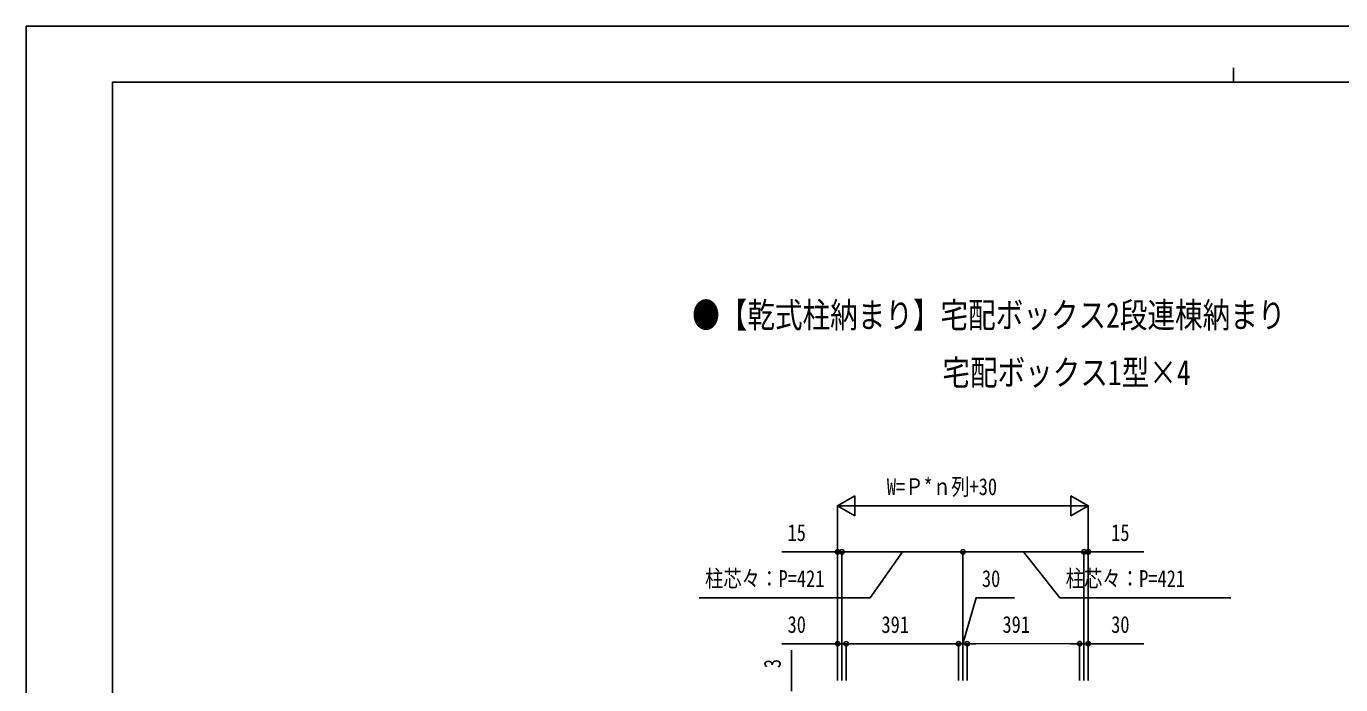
# Model space of a CAD drawing. Units: millimetres, scale not verified. Extents: x -4205 to 4205, y -2970 to 2970.
# Drawn here: x -4205 to 368, y 677 to 2970 of the extents above; entities that cross this region are included whole.
import ezdxf
from ezdxf.enums import TextEntityAlignment as Align

# ---------------------------------------------------------------- set-up
doc = ezdxf.new("R2010")
doc.units = ezdxf.units.MM
doc.header["$LTSCALE"] = 16
for name, color, linetype in [('0-1_USER1', 3, 'Continuous'), ('0-6_YKK_D', 6, 'Continuous'), ('0-7_YKK_ZWAK', 7, 'Continuous')]:
    doc.layers.add(name, color=color, linetype=linetype)
doc.styles.add('ＭＳ ゴシック', font='')
doc.styles.get('ＭＳ ゴシック').set_extended_font_data('MS Gothic')

msp = doc.modelspace()

# ---------------------------------------------------------------- linework, layer by layer
at = {"layer": '0-6_YKK_D'}
for p, q in [((-1382.58, 1300), (-1321.96, 1335)), ((-1321.96, 1265), (-1321.96, 1335)), ((-510.58, 1300), (-571.2, 1335)), ((-571.2, 1335), (-571.2, 1265)), ((-1382.58, 691.86), (-1382.58, 1301)), ((-1382.58, 1300), (-1321.96, 1265)), ((-1382.58, 1300), (-1261.34, 1300)), ((-1312.58, 1300), (-580.58, 1300)), ((-510.58, 1300), (-631.83, 1300)), ((-510.58, 1300), (-571.2, 1265)), ((-510.58, 691.86), (-510.58, 1301)), ((-1382.58, 1140), (-1576.45, 1140)), ((-1382.58, 691.86), (-1382.58, 1141)), ((-1367.58, 1140), (-1382.58, 1140)), ((-1367.58, 691.86), (-1367.58, 1141)), ((-1367.58, 691.86), (-1367.58, 1141)), ((-1367.58, 1140), (-1337.58, 1140)), ((-1367.58, 1140), (-946.58, 1140)), ((-946.58, 691.86), (-946.58, 1141)), ((-946.58, 691.86), (-946.58, 1141)), ((-946.58, 1140), (-525.58, 1140)), ((-525.58, 1140), (-555.58, 1140)), ((-525.58, 691.86), (-525.58, 1141)), ((-525.58, 691.86), (-525.58, 1141)), ((-525.58, 1140), (-510.58, 1140)), ((-510.58, 691.86), (-510.58, 1141)), ((-510.58, 1140), (-316.72, 1140)), ((-1382.58, 820), (-1576.45, 820)), ((-1542.58, 655), (-1542.58, 797.67)), ((-1382.58, 691.86), (-1382.58, 821)), ((-1352.62, 820), (-1382.58, 820)), ((-1352.62, 691.86), (-1352.71, 820.7)), ((-1352.71, 819.7), (-961.72, 819.99)), ((-1352.62, 691.86), (-1352.62, 821)), ((-1352.62, 820), (-1322.62, 820)), ((-961.62, 820), (-991.62, 820)), ((-961.62, 691.86), (-961.72, 820.99)), ((-961.62, 691.86), (-961.62, 821)), ((-961.62, 820), (-931.62, 820)), ((-961.62, 820), (-931.62, 820)), ((-931.62, 691.86), (-931.71, 821.01)), ((-931.71, 820.01), (-540.71, 820.3)), ((-931.62, 691.86), (-931.62, 821)), ((-931.62, 820), (-901.62, 820)), ((-540.62, 820), (-570.62, 820)), ((-540.62, 691.86), (-540.71, 821.3)), ((-540.62, 691.86), (-540.62, 821)), ((-540.62, 820), (-510.61, 820)), ((-510.61, 691.86), (-510.61, 821)), ((-510.61, 820), (-316.75, 820))]:
    msp.add_line(p, q, dxfattribs=at)
for points in [[(-1157.08, 1140), (-1269.25, 980), (-1863.92, 980)], [(-736.08, 1140), (-609.26, 980), (-14.6, 980)], [(-946.62, 820), (-900.33, 980), (-766.46, 980)]]:
    msp.add_lwpolyline(points, dxfattribs=at)
for centre in [(-1382.58, 1140), (-1367.58, 1140), (-1367.58, 1140), (-946.58, 1140), (-946.58, 1140), (-525.58, 1140), (-525.58, 1140), (-510.58, 1140), (-1382.58, 820), (-1352.71, 819.7), (-1352.62, 820), (-961.72, 819.99), (-961.62, 820), (-931.71, 820.01), (-931.62, 820), (-540.71, 820.3), (-540.62, 820), (-510.61, 820)]:
    msp.add_circle(centre, 7.5, dxfattribs=at)
at = {"layer": '0-7_YKK_ZWAK'}
for p, q in [((-4.98, 2825), (-4.98, 2775)), ((3895.02, 2775), (-3904.98, 2775)), ((-3904.98, -2525), (-3904.98, 2775))]:
    msp.add_line(p, q, dxfattribs=at)
msp.add_lwpolyline([(-4205, -2970), (4205, -2970), (4205, 2970), (-4205, 2970)], close=True, dxfattribs=at)

# ---------------------------------------------------------------- texts
at = {"layer": '0-1_USER1', "style": 'ＭＳ ゴシック', "width": 0.8}
for s, p in [('●【乾式柱納まり】宅配ボックス2段連棟納まり', (-1888.4, 1894)), ('\u3000\u3000\u3000\u3000\u3000\u3000\u3000\u3000\u3000宅配ボックス1型×4', (-1882, 1694))]:
    msp.add_text(s, height=87.98, dxfattribs=at).set_placement(p, align=Align.BOTTOM_LEFT)
at = {"layer": '0-6_YKK_D', "style": 'ＭＳ ゴシック', "width": 0.8}
for s, p in [('W=Ｐ*ｎ列+30', (-1211.12, 1320)), ('15', (-1556.45, 1160)), ('15', (-430.58, 1160)), ('柱芯々：P=421', (-1843.92, 1000)), ('30', (-880.33, 1000)), ('柱芯々：P=421', (-589.26, 1000)), ('30', (-1556.45, 840)), ('30', (-430.61, 840))]:
    msp.add_text(s, height=58.65, dxfattribs=at).set_placement(p, align=Align.BOTTOM_LEFT)
for s, rotation, p in [('391', 0.042, (-1229.76, 839.79)), ('391', 0.042, (-808.76, 840.1)), ('3', 90, (-1562.58, 735))]:
    msp.add_text(s, height=58.65, rotation=rotation, dxfattribs=at).set_placement(p, align=Align.BOTTOM_LEFT)

doc.saveas('drawing.dxf')
